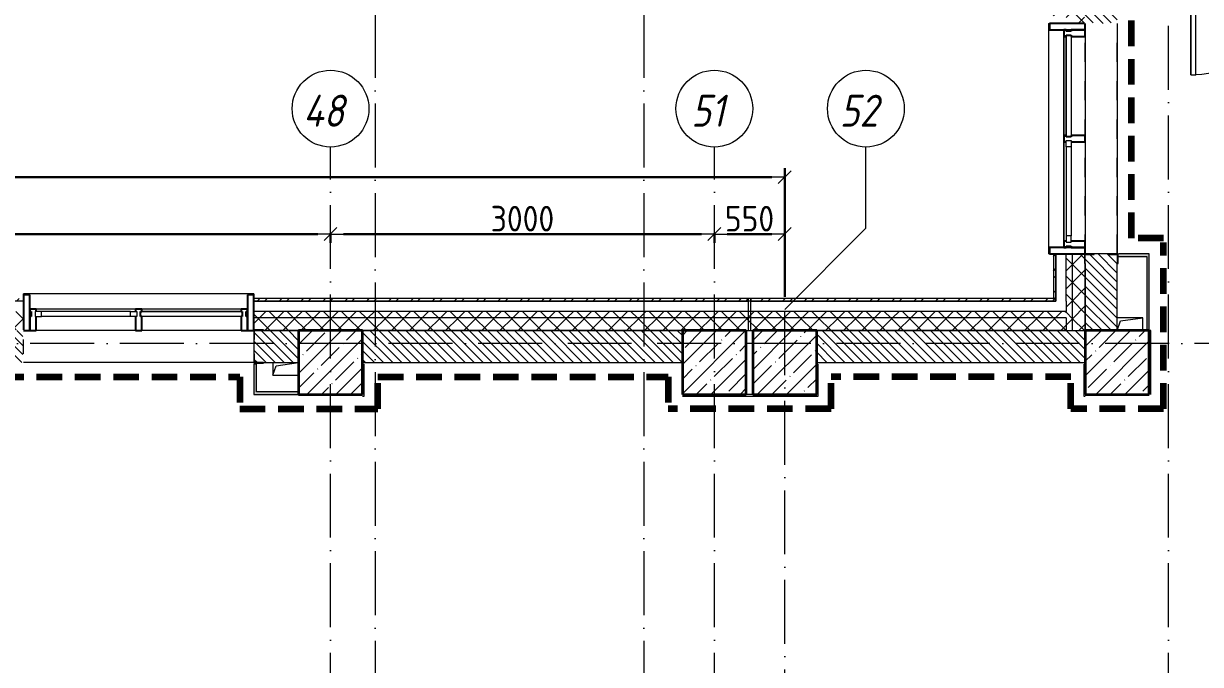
# Model space of a CAD drawing. Header units: millimetres. Extents: x -12989 to 629078, y -109036 to 555275.
# Drawn here: x 58480 to 67680, y -97526 to -92515 of the extents above; entities that cross this region are included whole.
import ezdxf

# ---------------------------------------------------------------- set-up
doc = ezdxf.new("R2010")
doc.units = ezdxf.units.MM
for name, pattern in [('50_200_ШТРИХ_1Т_ш5_п1_п1_', [700, 500, -100, 0, -100]), ('Штрих короткий', [300, 150, -150]), ('Штриховая _2 мм - 1 мм_', [300, 200, -100])]:
    doc.linetypes.add(name, pattern=pattern)
for name, color, linetype, lineweight in [('4 -стяжа', 7, 'Continuous', 30), ('Двери', 7, 'Continuous', 9), ('Импосты витража', 7, 'Continuous', 9), ('Импосты витража-1', 7, 'Continuous', 25), ('Каркас_Импост', 7, 'Continuous', 13), ('Каркас_Импост-1', 7, 'Continuous', 9), ('Несущие колонны', 7, 'Continuous', 9), ('Несущие колонны-1', 7, 'Continuous', 35), ('Обобщенные модели', 7, 'Continuous', 9), ('Общие ребра', 7, 'Continuous', 9), ('Окна', 7, 'Continuous', 9), ('Оси', 7, 'Continuous', 9), ('Оси-1', 7, 'Continuous', 20), ('Оси-2', 7, '50_200_ШТРИХ_1Т_ш5_п1_п1_', 9), ('Остекление-1', 7, 'Continuous', 9), ('Перемычка-1', 7, 'Штрих короткий', 9), ('Размеры', 7, 'Continuous', 15), ('Стены', 7, 'Continuous', 9), ('Стены-1', 7, 'Continuous', 13), ('Штриховка разреза-1', 7, 'Continuous', 9), ('Элементы узлов', 7, 'Continuous', 9)]:
    doc.layers.add(name, color=color, linetype=linetype, lineweight=lineweight)
doc.layers.add('СТ-1_1', color=7, linetype='Штриховая _2 мм - 1 мм_', lineweight=90, true_color=0x888888)
doc.layers.add('Штриховка разреза-3', color=7, linetype='Continuous', lineweight=9, true_color=0x0080ff)
doc.layers.get('4 -стяжа').off()
doc.styles.add('ISOCPEUR_I_1', font='isocpeui.ttf', dxfattribs={"width": 0.85, "height": 2.5})
doc.styles.add('СПДС', font='isocpeur.ttf', dxfattribs={"width": 0.9})
doc.dimstyles.new('Размера А3', dxfattribs={"dimtxt": 200, "dimasz": 100, "dimexe": 70, "dimexo": 100, "dimgap": 20, "dimtad": 1, "dimdec": 0, "dimrnd": 10, "dimzin": 0, "dimdsep": 46, "dimtxsty": 'СПДС', "dimblk": 'ARROWHEAD_6', "dimcen": 1, "dimclrd": 256, "dimclre": 256, "dimclrt": 256, "dimazin": 0, "dimtfac": 1, "dimtdec": 0, "dimtmove": 2, "dimatfit": 3, "dimfxl": 1, "dimtolj": 1, "dimtzin": 0, "dimarcsym": 0})
pattern_1 = [(45, (0, 0), (-70.71068, 70.71068), []), (135, (0, 0), (-70.71068, -70.71068), [])]
pattern_2 = [(135, (0, 0), (-35.35534, -35.35534), [])]
pattern_3 = [(45, (0, 0), (-85.53659, 85.53659), []), (45, (57.02, 0), (-85.53659, 85.53659), [])]

# ---------------------------------------------------------------- blocks, each defined once
blk = doc.blocks.new('Ось сетки - Круг_Ø6_00__ISO-2_5_0_9K_-16731441-АИ2_02_План отделки стен 2-го этажа _Часть 2_')
at = {"layer": 'Оси-1'}
blk.add_circle((0, 0), 3, dxfattribs=at)
blk = doc.blocks.new('ARROWHEAD_6')
at = {"color": 0, "linetype": 'Continuous'}
for p, q in [((0, 0), (-1, 0)), ((-0.5, -0.5), (0.5, 0.5))]:
    blk.add_line(p, q, dxfattribs=at)
blk = doc.blocks.new('*D643')
at = {"layer": 'Defpoints', "color": 0, "transparency": 16777216}
for p in [(54879.9, -94054.7), (60879.9, -94054.7), (60879.9, -94160.8)]:
    blk.add_point(p, dxfattribs=at)
at = {"layer": 'Размеры', "lineweight": -2, "transparency": 16777216}
for p, q in [((54879.9, -94154.7), (54879.9, -94230.8)), ((54979.9, -94160.8), (60779.9, -94160.8)), ((60879.9, -94154.7), (60879.9, -94230.8))]:
    blk.add_line(p, q, dxfattribs=at)
at = {"layer": 'Размеры', "lineweight": -2, "transparency": 16777216, "xscale": 100, "yscale": 100, "zscale": 100, "rotation": 180}
blk.add_blockref('ARROWHEAD_6', (54879.9, -94160.8), dxfattribs=at)
at = {"layer": 'Размеры', "lineweight": -2, "transparency": 16777216, "xscale": 100, "yscale": 100, "zscale": 100}
blk.add_blockref('ARROWHEAD_6', (60879.9, -94160.8), dxfattribs=at)
at = {"layer": 'Размеры', "transparency": 16777216, "insert": (57879.9, -94040.8), "char_height": 200, "width": 2.488, "attachment_point": 5, "style": 'СПДС'}
blk.add_mtext('\\A1;6000', dxfattribs=at)
blk = doc.blocks.new('*D644')
at = {"layer": 'Defpoints', "color": 0, "transparency": 16777216}
for p in [(60879.9, -94054.7), (63879.9, -94054.7), (63879.9, -94160.8)]:
    blk.add_point(p, dxfattribs=at)
at = {"layer": 'Размеры', "lineweight": -2, "transparency": 16777216}
for p, q in [((60879.9, -94154.7), (60879.9, -94230.8)), ((60979.9, -94160.8), (63779.9, -94160.8)), ((63879.9, -94154.7), (63879.9, -94230.8))]:
    blk.add_line(p, q, dxfattribs=at)
at = {"layer": 'Размеры', "lineweight": -2, "transparency": 16777216, "xscale": 100, "yscale": 100, "zscale": 100, "rotation": 180}
blk.add_blockref('ARROWHEAD_6', (60879.9, -94160.8), dxfattribs=at)
at = {"layer": 'Размеры', "lineweight": -2, "transparency": 16777216, "xscale": 100, "yscale": 100, "zscale": 100}
blk.add_blockref('ARROWHEAD_6', (63879.9, -94160.8), dxfattribs=at)
at = {"layer": 'Размеры', "transparency": 16777216, "insert": (62379.9, -94040.8), "char_height": 200, "width": 2.488, "attachment_point": 5, "style": 'СПДС'}
blk.add_mtext('\\A1;3000', dxfattribs=at)
blk = doc.blocks.new('*D645')
at = {"layer": 'Defpoints', "color": 0, "transparency": 16777216}
for p in [(63879.9, -94054.7), (64429.9, -94160.8), (64429.9, -94750.6)]:
    blk.add_point(p, dxfattribs=at)
at = {"layer": 'Размеры', "lineweight": -2, "transparency": 16777216}
for p, q in [((64429.9, -94650.6), (64429.9, -94090.8)), ((63879.9, -94154.7), (63879.9, -94230.8)), ((63979.9, -94160.8), (64329.9, -94160.8))]:
    blk.add_line(p, q, dxfattribs=at)
at = {"layer": 'Размеры', "lineweight": -2, "transparency": 16777216, "xscale": 100, "yscale": 100, "zscale": 100, "rotation": 180}
blk.add_blockref('ARROWHEAD_6', (63879.9, -94160.8), dxfattribs=at)
at = {"layer": 'Размеры', "lineweight": -2, "transparency": 16777216, "xscale": 100, "yscale": 100, "zscale": 100}
blk.add_blockref('ARROWHEAD_6', (64429.9, -94160.8), dxfattribs=at)
at = {"layer": 'Размеры', "transparency": 16777216, "insert": (64154.9, -94040.8), "char_height": 200, "width": 1.866, "attachment_point": 5, "style": 'СПДС'}
blk.add_mtext('\\A1;550', dxfattribs=at)
blk = doc.blocks.new('*D646')
at = {"layer": 'Defpoints', "color": 0, "transparency": 16777216}
for p in [(18329.9, -93610.9), (64429.9, -93716.9), (64429.9, -94750.6)]:
    blk.add_point(p, dxfattribs=at)
at = {"layer": 'Размеры', "lineweight": -2, "transparency": 16777216}
for p, q in [((64429.9, -94650.6), (64429.9, -93646.9)), ((18329.9, -93710.9), (18329.9, -93786.9)), ((18429.9, -93716.9), (64329.9, -93716.9))]:
    blk.add_line(p, q, dxfattribs=at)
at = {"layer": 'Размеры', "lineweight": -2, "transparency": 16777216, "xscale": 100, "yscale": 100, "zscale": 100, "rotation": 180}
blk.add_blockref('ARROWHEAD_6', (18329.9, -93716.9), dxfattribs=at)
at = {"layer": 'Размеры', "lineweight": -2, "transparency": 16777216, "xscale": 100, "yscale": 100, "zscale": 100}
blk.add_blockref('ARROWHEAD_6', (64429.9, -93716.9), dxfattribs=at)
at = {"layer": 'Размеры', "transparency": 16777216, "insert": (41379.9, -93596.9), "char_height": 200, "width": 2.997, "attachment_point": 5, "style": 'СПДС'}
blk.add_mtext('\\A1;46100', dxfattribs=at)
blk = doc.blocks.new('BSC_Колонна _Прямоугольная - 500х500-V109-АИ2_02_План отделки стен 2-го этажа _Часть 2_')
at = {"layer": 'Несущие колонны'}
h = blk.add_hatch(dxfattribs=at)
h.set_pattern_fill('FP_108', color=256, style=0, pattern_type=2)
h.set_pattern_definition([(45, (-70950, -11050), (-114.04925, 114.04925), []), (45, (-70835.95, -11050), (-114.04925, 114.04925), [201.613, -40.323, 3.353, -36.97])])
h.paths.add_polyline_path([(-250, -250), (250, -250), (250, 250), (-250, 250)], flags=0)
at = {"layer": 'Несущие колонны-1'}
for p, q in [((250, 250), (-250, 250)), ((-250, 250), (-250, -250)), ((250, -250), (250, 250)), ((-250, -250), (250, -250))]:
    blk.add_line(p, q, dxfattribs=at)
blk = doc.blocks.new('BSC_Колонна _Прямоугольная - 500х500-V125-АИ2_02_План отделки стен 2-го этажа _Часть 2_')
at = {"layer": 'Несущие колонны'}
h = blk.add_hatch(dxfattribs=at)
h.set_pattern_fill('FP_124', color=256, style=0, pattern_type=2)
h.set_pattern_definition([(45, (-74500, -11050), (-114.04925, 114.04925), []), (45, (-74385.95, -11050), (-114.04925, 114.04925), [201.613, -40.323, 3.353, -36.97])])
h.paths.add_polyline_path([(-250, -250), (250, -250), (250, 250), (-250, 250)], flags=0)
at = {"layer": 'Несущие колонны-1'}
for p, q in [((250, 250), (-250, 250)), ((-250, 250), (-250, -250)), ((250, -250), (250, 250)), ((-250, -250), (250, -250))]:
    blk.add_line(p, q, dxfattribs=at)
blk = doc.blocks.new('BSC_Колонна _Прямоугольная - 500х500-V126-АИ2_02_План отделки стен 2-го этажа _Часть 2_')
at = {"layer": 'Несущие колонны'}
h = blk.add_hatch(dxfattribs=at)
h.set_pattern_fill('FP_125', color=256, style=0, pattern_type=2)
h.set_pattern_definition([(45, (-73950, -11050), (-114.04925, 114.04925), []), (45, (-73835.95, -11050), (-114.04925, 114.04925), [201.613, -40.323, 3.353, -36.97])])
h.paths.add_polyline_path([(-250, -250), (250, -250), (250, 250), (-250, 250)], flags=0)
at = {"layer": 'Несущие колонны-1'}
for p, q in [((250, 250), (-250, 250)), ((-250, 250), (-250, -250)), ((250, -250), (250, 250)), ((-250, -250), (250, -250))]:
    blk.add_line(p, q, dxfattribs=at)
blk = doc.blocks.new('BSC_Колонна _Прямоугольная - 500х500-V158-АИ2_02_План отделки стен 2-го этажа _Часть 2_')
at = {"layer": 'Несущие колонны'}
h = blk.add_hatch(dxfattribs=at)
h.set_pattern_fill('FP_153', color=256, style=0, pattern_type=2)
h.set_pattern_definition([(45, (-77100, -11050), (-114.04925, 114.04925), []), (45, (-76985.95, -11050), (-114.04925, 114.04925), [201.613, -40.323, 3.353, -36.97])])
h.paths.add_polyline_path([(-250, -250), (250, -250), (250, 250), (-250, 250)], flags=0)
at = {"layer": 'Несущие колонны-1'}
for p, q in [((250, 250), (-250, 250)), ((-250, 250), (-250, -250)), ((250, -250), (250, 250)), ((-250, -250), (250, -250))]:
    blk.add_line(p, q, dxfattribs=at)
blk = doc.blocks.new('Проем_Дверь_Прямоугольный - 1800х2700h_оконные проемы-25805030-АИ2_02_План отделки стен 2-го этажа _Часть 2_')
at = {"layer": 'Перемычка-1'}
for p, q in [((900, 125), (-900, 125)), ((900, -125), (-900, -125))]:
    blk.add_line(p, q, dxfattribs=at)
blk = doc.blocks.new('PNS_Панель прямоугольная2 - Нр_Стекло - 40мм-26243474-АИ2_02_План отделки стен 2-го этажа _Часть 2_')
at = {"layer": 'Каркас_Импост'}
for p, q in [((-397.5, 0), (-397.5, 40)), ((-397.5, 40), (-347.5, 40)), ((-347.5, 40), (-347.5, 0)), ((397.5, 40), (347.5, 40)), ((347.5, 40), (347.5, 0)), ((397.5, 0), (397.5, 40)), ((-347.5, 0), (-397.5, 0)), ((347.5, 0), (397.5, 0))]:
    blk.add_line(p, q, dxfattribs=at)
at = {"layer": 'Каркас_Импост-1'}
for p, q in [((-347.5, 40), (347.5, 40)), ((-347.5, 0), (347.5, 0))]:
    blk.add_line(p, q, dxfattribs=at)
blk = doc.blocks.new('Прямоугольный импост - Импост структурный с накладкой - 150мм-25647633-АИ2_02_План отделки стен 2-го этажа _Часть 2_')
at = {"layer": 'Импосты витража-1'}
for p, q in [((-25, 0), (-25, 17)), ((-25, 17), (25, 17)), ((-15, 0), (-25, 0)), ((-15, -40), (-15, 0)), ((25, 17), (25, 0)), ((-25, -150), (-25, -40)), ((-25, -40), (-15, -40)), ((25, -40), (25, -150)), ((25, -150), (-25, -150))]:
    blk.add_line(p, q, dxfattribs=at)
blk = doc.blocks.new('Прямоугольный импост - Импост структурный с накладкой - 150мм-25647642-АИ2_02_План отделки стен 2-го этажа _Часть 2_')
at = {"layer": 'Импосты витража'}
for p, q in [((42475, -100), (43250, -100)), ((42475, -267), (43250, -267))]:
    blk.add_line(p, q, dxfattribs=at)
blk = doc.blocks.new('Прямоугольный импост - Импост структурный с накладкой - 150мм-V150-АИ2_02_План отделки стен 2-го этажа _Часть 2_')
at = {"layer": 'Импосты витража-1'}
for p, q in [((-25, 0), (-25, 17)), ((-25, 17), (25, 17)), ((25, 0), (15, 0)), ((15, 0), (15, -40)), ((25, 17), (25, 0)), ((-25, -150), (-25, -40)), ((15, -40), (25, -40)), ((25, -40), (25, -150)), ((25, -150), (-25, -150))]:
    blk.add_line(p, q, dxfattribs=at)
blk = doc.blocks.new('PNS_Панель прямоугольная1 - Нр_Стекло - 40мм-25259299-АИ2_02_План отделки стен 2-го этажа _Часть 2_')
at = {"layer": 'Остекление-1'}
for p, q in [((-387.5, 40), (387.5, 40)), ((-397.5, 0), (397.5, 0)), ((387.5, 0), (-387.5, 0))]:
    blk.add_line(p, q, dxfattribs=at)
blk = doc.blocks.new('Прямоугольный импост - Импост структурный с накладкой - 150мм-25647644-АИ2_02_План отделки стен 2-го этажа _Часть 2_')
at = {"layer": 'Импосты витража-1'}
for p, q in [((-25, 0), (-25, 17)), ((-25, 17), (25, 17)), ((-15, 0), (-25, 0)), ((-15, -40), (-15, 0)), ((25, 0), (15, 0)), ((15, 0), (15, -40)), ((25, 17), (25, 0)), ((-25, -150), (-25, -40)), ((-25, -40), (-15, -40)), ((15, -40), (25, -40)), ((25, -40), (25, -150)), ((25, -150), (-25, -150))]:
    blk.add_line(p, q, dxfattribs=at)
blk = doc.blocks.new('Прямоугольный импост - Откос НВФ_50х280 мм-25993834-АИ2_02_План отделки стен 2-го этажа _Часть 2_')
at = {"layer": 'Импосты витража-1'}
for p, q in [((-50, 130), (0, 130)), ((-50, -150), (-50, 130)), ((0, 130), (0, -144)), ((0, -150), (-50, -150))]:
    blk.add_line(p, q, dxfattribs=at)
blk = doc.blocks.new('Прямоугольный импост - Откос НВФ_50х280 мм-25993838-АИ2_02_План отделки стен 2-го этажа _Часть 2_')
at = {"layer": 'Импосты витража-1'}
for p, q in [((0, 130), (-50, 130)), ((-50, 130), (-50, -150)), ((0, -144), (0, 130)), ((-50, -150), (0, -150))]:
    blk.add_line(p, q, dxfattribs=at)
blk = doc.blocks.new('Фахверк_СКБ_Уголок - 250_2700-27497298-АИ2_02_План отделки стен 2-го этажа _Часть 2_')
at = {"layer": 'Обобщенные модели'}
for p, q in [((200, 181), (125, 181)), ((125, 181), (125, 106)), ((125, 106), (131, 106)), ((131, 106), (131, 175)), ((131, 175), (200, 175)), ((200, 175), (200, 181)), ((131, -6), (125, -6)), ((125, -6), (125, -81)), ((125, -81), (200, -81)), ((131, -75), (131, -6)), ((200, -75), (131, -75)), ((200, -81), (200, -75))]:
    blk.add_line(p, q, dxfattribs=at)
blk = doc.blocks.new('AR_Отверстие прямоугольное _в плите_ - AR_Отверстие прямоугольное _в плите_-V208-АИ2_02_План отделки стен 2-го этажа _Часть 2_')
at = {"layer": 'Обобщенные модели'}
for p, q in [((-100, 50), (-100, -50)), ((-100, -50), (-75, 25)), ((-75, 25), (100, 50)), ((-100, -50), (100, -50))]:
    blk.add_line(p, q, dxfattribs=at)
blk = doc.blocks.new('AR_Отверстие прямоугольное _в плите_ - AR_Отверстие прямоугольное _в плите_-30510712-АИ2_02_План отделки стен 2-го этажа _Часть 2_')
at = {"layer": 'Обобщенные модели'}
for p, q in [((100, 50), (-100, 50)), ((-100, -50), (-75, 25)), ((-75, 25), (100, 50)), ((100, -50), (100, 50))]:
    blk.add_line(p, q, dxfattribs=at)
blk = doc.blocks.new('Отлив_СКБ - Отлив витража_120_НВФ-31885689-АИ2_02_План отделки стен 2-го этажа _Часть 2_')
at = {"layer": 'Окна'}
for p, q in [((0, 113), (0, 120)), ((1800, 120), (0, 120)), ((1800, 120), (1800, 113)), ((50, 2), (1750, 2))]:
    blk.add_line(p, q, dxfattribs=at)
blk = doc.blocks.new('Стены 6 - Стены 4-31195849-АИ2_02_План отделки стен 2-го этажа _Часть 2_')
at = {"layer": 'Стены-1'}
for p, q in [((-1798.5, 41030.2), (-1798.5, 41010.2)), ((-1548.5, 41030.2), (-1798.5, 41030.2)), ((-1798.5, 41010.2), (-1548.5, 41010.2)), ((-1548.5, 41010.2), (-1548.5, 41030.2))]:
    blk.add_line(p, q, dxfattribs=at)
blk = doc.blocks.new('Дверь_Витражная_СКБ_2Ст2 - ДВВ_ДАО_СОШ_Физ_ зал-35107574-АИ2_02_План отделки стен 2-го этажа _Часть 2_')
at = {"layer": 'Двери'}
for p, q in [((-925, 1035), (-925, 35)), ((925, 885), (925, 35))]:
    blk.add_line(p, q, dxfattribs=at)
for centre, radius, start, end in [((-925, 35), 1000, 360, 90), ((925, 35), 850, 90, 180)]:
    blk.add_arc(centre, radius, start, end, dxfattribs=at)
at = {"layer": 'Элементы узлов'}
for p, q in [((-863, 1035), (-903, 1035)), ((-903, 1035), (-903, 35)), ((-863, 35), (-863, 1035)), ((925, 885), (885, 885)), ((885, 885), (885, 35)), ((925, 35), (925, 885)), ((-975, 35), (-975, -35)), ((-925, 35), (-975, 35)), ((-925, 35), (-975, 35)), ((-975, 35), (-975, -35)), ((-925, -35), (-925, 35)), ((-925, -35), (-925, 35)), ((-903, 35), (-863, 35)), ((885, 35), (925, 35)), ((925, -35), (925, 35)), ((925, 35), (975, 35)), ((925, 35), (925, -35)), ((975, 35), (925, 35)), ((975, 35), (975, -35)), ((975, -35), (975, 35)), ((-975, -35), (-925, -35)), ((-975, -35), (-925, -35)), ((975, -35), (925, -35)), ((925, -35), (975, -35))]:
    blk.add_line(p, q, dxfattribs=at)
blk = doc.blocks.new('0125-Р-ОО-Ш2-АР-о_23_10_2024_rvt-1-АИ2_02_План отделки стен 2-го этажа _Часть 2_')
at = {"layer": 'Штриховка разреза-1'}
h = blk.add_hatch(dxfattribs=at)
h.set_pattern_fill('FP_81', color=256, style=0, pattern_type=2)
h.set_pattern_definition(pattern_1)
h.paths.add_polyline_path([(76750, 11300), (76750, 11900), (76700, 11900), (76700, 11300)], flags=0)
h.paths.add_polyline_path([(76750, 13700), (76750, 14150), (76700, 14150), (76700, 13700)], flags=0)
h = blk.add_hatch(dxfattribs=at)
h.set_pattern_fill('FP_81', color=256, style=0, pattern_type=2)
h.set_pattern_definition(pattern_1)
h.paths.add_polyline_path([(76850, 11300), (76850, 11825), (76844, 11825), (76844, 11900), (76750, 11900), (76750, 11300)], flags=0)
h.paths.add_polyline_path([(76750, 13700), (76844, 13700), (76844, 13775), (76850, 13775), (76850, 14150), (76750, 14150), (76750, 13891.5)], flags=0)
h = blk.add_hatch(dxfattribs=at)
h.set_pattern_fill('FP_2', color=256, style=0, pattern_type=2)
h.set_pattern_definition(pattern_2)
h.paths.add_polyline_path([(77038.4, 11300), (77100, 11300), (77100, 11894), (77031, 11894), (77031, 11900), (76919, 11900), (76919, 11894), (76850, 11894), (76850, 11300)], flags=0)
h.paths.add_polyline_path([(77031, 13700), (77031, 13706), (77100, 13706), (77100, 14150), (76850, 14150), (76850, 13706), (76919, 13706), (76919, 13700)], flags=0)
h = blk.add_hatch(dxfattribs=at)
h.set_pattern_fill('FP_80', color=256, style=0, pattern_type=2)
h.set_pattern_definition(pattern_3)
h.paths.add_polyline_path([(76600, 11530), (76620, 11530), (76620, 11900), (76600, 11900), (76600, 11550)], flags=0)
h.paths.add_polyline_path([(76620, 13700), (76620, 13980), (76600, 13980), (76600, 13700)], flags=0)
h = blk.add_hatch(dxfattribs=at)
h.set_pattern_fill('FP_80', color=256, style=0, pattern_type=2)
h.set_pattern_definition(pattern_3)
h.paths.add_polyline_path([(74215, 11530), (74215, 11550), (70350, 11550), (70350, 11530), (72378.4, 11530)], flags=0)
h.paths.add_polyline_path([(68550, 11530), (68550, 11550), (67350, 11550), (67350, 11530), (67718.5, 11530)], flags=0)
h.paths.add_polyline_path([(65550, 11530), (65550, 11550), (64350, 11550), (64350, 11530), (64922.5, 11530)], flags=0)
h.paths.add_polyline_path([(62126.6, 11530), (62550, 11530), (62550, 11550), (61350, 11550), (61350, 11530)], flags=0)
h.paths.add_polyline_path([(58350, 11530), (59550, 11530), (59550, 11550), (58350, 11550)], flags=0)
h.paths.add_polyline_path([(56550, 11530), (56550, 11550), (55350, 11550), (55350, 11530), (56534.6, 11530)], flags=0)
h.paths.add_polyline_path([(53550, 11530), (53550, 11550), (52350, 11550), (52350, 11530), (53272.7, 11530)], flags=0)
h.paths.add_polyline_path([(50010.7, 11530), (50550, 11530), (50550, 11550), (49350, 11550), (49350, 11530)], flags=0)
h.paths.add_polyline_path([(47214.7, 11530), (47550, 11530), (47550, 11550), (46350, 11550), (46350, 11530), (46748.7, 11530)], flags=0)
h.paths.add_polyline_path([(44550, 11530), (44550, 11550), (43350, 11550), (43350, 11530), (44418.8, 11530)], flags=0)
h.paths.add_polyline_path([(40690.8, 11530), (41550, 11530), (41550, 11550), (40685, 11550), (40685, 11530)], flags=0)
h = blk.add_hatch(dxfattribs=at)
h.set_pattern_fill('FP_80', color=256, style=0, pattern_type=2)
h.set_pattern_definition(pattern_3)
h.paths.add_polyline_path([(76600, 11530), (76600, 11550), (74235, 11550), (74235, 11530), (76106.4, 11530)], flags=0)
h = blk.add_hatch(dxfattribs=at)
h.set_pattern_fill('FP_81', color=256, style=0, pattern_type=2)
h.set_pattern_definition(pattern_1)
h.paths.add_polyline_path([(76700, 11400), (76700, 11450), (70350, 11450), (70350, 11400), (76106.4, 11400)], flags=0)
h.paths.add_polyline_path([(67718.5, 11400), (68550, 11400), (68550, 11450), (67350, 11450), (67350, 11400)], flags=0)
h.paths.add_polyline_path([(64350, 11400), (65550, 11400), (65550, 11450), (64350, 11450)], flags=0)
h.paths.add_polyline_path([(61350, 11400), (62550, 11400), (62550, 11450), (61350, 11450)], flags=0)
h.paths.add_polyline_path([(59330.6, 11400), (59550, 11400), (59550, 11450), (58350, 11450), (58350, 11400)], flags=0)
h.paths.add_polyline_path([(53550, 11400), (53550, 11450), (52350, 11450), (52350, 11400), (53272.7, 11400)], flags=0)
h.paths.add_polyline_path([(56534.6, 11400), (56550, 11400), (56550, 11450), (55350, 11450), (55350, 11400), (55602.6, 11400)], flags=0)
h.paths.add_polyline_path([(50010.7, 11400), (50550, 11400), (50550, 11450), (49350, 11450), (49350, 11400)], flags=0)
h.paths.add_polyline_path([(47550, 11400), (47550, 11450), (46350, 11450), (46350, 11400), (47214.7, 11400)], flags=0)
h.paths.add_polyline_path([(44418.8, 11400), (44550, 11400), (44550, 11450), (43350, 11450), (43350, 11400), (43486.8, 11400)], flags=0)
h.paths.add_polyline_path([(41156.8, 11400), (41550, 11400), (41550, 11450), (40150, 11450), (40150, 11400), (40690.8, 11400)], flags=0)
h.paths.add_polyline_path([(38350, 11400), (38350, 11450), (37150, 11450), (37150, 11400), (37894.8, 11400)], flags=0)
h.paths.add_polyline_path([(29350, 11400), (29350, 11450), (26180, 11450), (26180, 11400), (29040.9, 11400)], flags=0)
h = blk.add_hatch(dxfattribs=at)
h.set_pattern_fill('FP_81', color=256, style=0, pattern_type=2)
h.set_pattern_definition(pattern_1)
h.paths.add_polyline_path([(74200, 11300), (76700, 11300), (76700, 11400), (70350, 11400), (70350, 11306), (70425, 11306), (70425, 11300), (73700, 11300)], flags=0)
h.paths.add_polyline_path([(68475, 11300), (68475, 11306), (68550, 11306), (68550, 11400), (67350, 11400), (67350, 11306), (67425, 11306), (67425, 11300), (67718.5, 11300)], flags=0)
h.paths.add_polyline_path([(65200, 11300), (65475, 11300), (65475, 11306), (65550, 11306), (65550, 11400), (64350, 11400), (64350, 11306), (64425, 11306), (64425, 11300), (64922.5, 11300)], flags=0)
h.paths.add_polyline_path([(62126.6, 11300), (62475, 11300), (62475, 11306), (62550, 11306), (62550, 11400), (61350, 11400), (61350, 11306), (61425, 11306), (61425, 11300), (61700, 11300)], flags=0)
h.paths.add_polyline_path([(58425, 11300), (59475, 11300), (59475, 11306), (59550, 11306), (59550, 11400), (58350, 11400), (58350, 11306), (58425, 11306)], flags=0)
h.paths.add_polyline_path([(55700, 11300), (56475, 11300), (56475, 11306), (56550, 11306), (56550, 11400), (55350, 11400), (55350, 11306), (55425, 11306), (55425, 11300), (55602.6, 11300)], flags=0)
h.paths.add_polyline_path([(52806.7, 11300), (53475, 11300), (53475, 11306), (53550, 11306), (53550, 11400), (52350, 11400), (52350, 11306), (52425, 11306), (52425, 11300), (52700, 11300)], flags=0)
h.paths.add_polyline_path([(50010.7, 11300), (50475, 11300), (50475, 11306), (50550, 11306), (50550, 11400), (49350, 11400), (49350, 11306), (49425, 11306), (49425, 11300)], flags=0)
h.paths.add_polyline_path([(47200, 11300), (47475, 11300), (47475, 11306), (47550, 11306), (47550, 11400), (46350, 11400), (46350, 11306), (46425, 11306), (46425, 11300), (46748.7, 11300)], flags=0)
h.paths.add_polyline_path([(44475, 11300), (44475, 11306), (44550, 11306), (44550, 11400), (43350, 11400), (43350, 11306), (43425, 11306), (43425, 11300), (44418.8, 11300)], flags=0)
h.paths.add_polyline_path([(41475, 11300), (41475, 11306), (41550, 11306), (41550, 11400), (40150, 11400), (40150, 11300), (41200, 11300)], flags=0)
h.paths.add_polyline_path([(38275, 11300), (38275, 11306), (38350, 11306), (38350, 11400), (37150, 11400), (37150, 11300), (37894.8, 11300)], flags=0)
h.paths.add_polyline_path([(29275, 11300), (29275, 11306), (29350, 11306), (29350, 11400), (26180, 11400), (26180, 11300), (29040.9, 11300)], flags=0)
h = blk.add_hatch(dxfattribs=at)
h.set_pattern_fill('FP_2', color=256, style=0, pattern_type=2)
h.set_pattern_definition(pattern_2)
h.paths.add_polyline_path([(70425, 11050), (70700, 11050), (70700, 11300), (70356, 11300), (70356, 11231), (70350, 11231), (70350, 11119), (70356, 11119), (70356, 11050)], flags=0)
h.paths.add_polyline_path([(68544, 11050), (68544, 11119), (68550, 11119), (68550, 11231), (68544, 11231), (68544, 11300), (67356, 11300), (67356, 11231), (67350, 11231), (67350, 11119), (67356, 11119), (67356, 11050), (68475, 11050)], flags=0)
h.paths.add_polyline_path([(65475, 11050), (65544, 11050), (65544, 11119), (65550, 11119), (65550, 11231), (65544, 11231), (65544, 11300), (65200, 11300), (65200, 11050)], flags=0)
h = blk.add_hatch(dxfattribs=at)
h.set_pattern_fill('FP_2', color=256, style=0, pattern_type=2)
h.set_pattern_definition(pattern_2)
h.paths.add_polyline_path([(73700, 11050), (73700, 11300), (71200, 11300), (71200, 11050), (72378.4, 11050)], flags=0)
h = blk.add_hatch(dxfattribs=at)
h.set_pattern_fill('FP_2', color=256, style=0, pattern_type=2)
h.set_pattern_definition(pattern_2)
h.paths.add_polyline_path([(76106.4, 11050), (76850, 11050), (76850, 11300), (74750, 11300), (74750, 11050)], flags=0)
at = {"layer": 'Общие ребра'}
for p, q in [((76620, 11530), (76620, 11900)), ((76620, 11900), (76620, 11530)), ((76700, 11530), (76700, 11900)), ((76750, 11300), (76750, 11900)), ((76850, 11825), (76850, 11300)), ((76850, 11300), (76850, 11825)), ((76700, 11530), (76700, 11450)), ((76700, 11450), (70350, 11450)), ((76700, 11400), (70350, 11400)), ((76700, 11400), (76700, 11300)), ((70425, 11300), (70700, 11300)), ((70700, 11300), (70425, 11300)), ((76700, 11300), (76750, 11300)), ((76750, 11300), (76850, 11300))]:
    blk.add_line(p, q, dxfattribs=at)
at = {"layer": 'Стены'}
for p, q in [((77100, 13700), (77100, 11900)), ((70350, 11050), (68550, 11050))]:
    blk.add_line(p, q, dxfattribs=at)
at = {"layer": 'Стены-1'}
for p, q in [((76600, 11900), (76600, 11550)), ((76620, 11900), (76600, 11900)), ((76844, 11900), (76620, 11900)), ((77031, 11900), (76919, 11900)), ((77100, 11300), (77100, 11825)), ((68550, 11530), (67350, 11530)), ((68550, 11306), (68550, 11530)), ((74215, 11550), (70350, 11550)), ((70350, 11550), (70350, 11530)), ((76620, 11530), (70350, 11530)), ((70350, 11530), (70350, 11306)), ((70350, 11530), (74215, 11530)), ((74215, 11530), (74215, 11550)), ((76600, 11550), (74235, 11550)), ((74235, 11550), (74235, 11530)), ((74235, 11530), (76600, 11530)), ((76600, 11530), (76620, 11530)), ((68550, 11119), (68550, 11231)), ((70350, 11231), (70350, 11119)), ((71200, 11300), (73700, 11300)), ((73700, 11300), (71200, 11300)), ((74200, 11300), (74250, 11300)), ((74750, 11300), (76700, 11300)), ((76700, 11300), (74750, 11300)), ((70425, 11050), (70700, 11050)), ((71200, 11050), (73700, 11050)), ((74750, 11050), (76850, 11050))]:
    blk.add_line(p, q, dxfattribs=at)
for name, p, rotation in [('Дверь_Витражная_СКБ_2Ст2 - ДВВ_ДАО_СОШ_Физ_ зал-35107574-АИ2_02_План отделки стен 2-го этажа _Часть 2_', (78600, 14185), 180), ('Отлив_СКБ - Отлив витража_120_НВФ-31885689-АИ2_02_План отделки стен 2-го этажа _Часть 2_', (76683, 11900), 90), ('Прямоугольный импост - Откос НВФ_50х280 мм-25993838-АИ2_02_План отделки стен 2-го этажа _Часть 2_', (76700, 13700), 89.99999999999659), ('Проем_Дверь_Прямоугольный - 1800х2700h_оконные проемы-25805030-АИ2_02_План отделки стен 2-го этажа _Часть 2_', (76975, 12800), 269.9999999999999), ('Прямоугольный импост - Импост структурный с накладкой - 150мм-25647642-АИ2_02_План отделки стен 2-го этажа _Часть 2_', (76950, 56075), 269.9999999999988), ('PNS_Панель прямоугольная1 - Нр_Стекло - 40мм-25259299-АИ2_02_План отделки стен 2-го этажа _Часть 2_', (76700, 13212.5), 269.9999999999966), ('Прямоугольный импост - Импост структурный с накладкой - 150мм-25647642-АИ2_02_План отделки стен 2-го этажа _Часть 2_', (76950, 55250), 269.9999999999988), ('PNS_Панель прямоугольная2 - Нр_Стекло - 40мм-26243474-АИ2_02_План отделки стен 2-го этажа _Часть 2_', (76700, 12387.5), 269.9999999999966), ('Фахверк_СКБ_Уголок - 250_2700-27497298-АИ2_02_План отделки стен 2-го этажа _Часть 2_', (76925, 12025), 269.9999999999999), ('Стены 6 - Стены 4-31195849-АИ2_02_План отделки стен 2-го этажа _Часть 2_', (115245.2, 13098.5), 89.9999999999999), ('PNS_Панель прямоугольная2 - Нр_Стекло - 40мм-26243474-АИ2_02_План отделки стен 2-го этажа _Часть 2_', (69037.5, 11450), 180), ('Прямоугольный импост - Импост структурный с накладкой - 150мм-25647642-АИ2_02_План отделки стен 2-го этажа _Часть 2_', (111900, 11200), 180), ('PNS_Панель прямоугольная1 - Нр_Стекло - 40мм-25259299-АИ2_02_План отделки стен 2-го этажа _Часть 2_', (69862.5, 11450), 180), ('Прямоугольный импост - Импост структурный с накладкой - 150мм-25647642-АИ2_02_План отделки стен 2-го этажа _Часть 2_', (112725, 11200), 180)]:
    blk.add_blockref(name, p, dxfattribs=dict(rotation=rotation))
at = {"extrusion": (0, 0, -1), "rotation": 270.0000000000034}
for name, p in [('Прямоугольный импост - Импост структурный с накладкой - 150мм-25647644-АИ2_02_План отделки стен 2-го этажа _Часть 2_', (-76700, 13625)), ('Прямоугольный импост - Импост структурный с накладкой - 150мм-25647633-АИ2_02_План отделки стен 2-го этажа _Часть 2_', (-76700, 12800)), ('Прямоугольный импост - Импост структурный с накладкой - 150мм-V150-АИ2_02_План отделки стен 2-го этажа _Часть 2_', (-76700, 11975)), ('Прямоугольный импост - Откос НВФ_50х280 мм-25993834-АИ2_02_План отделки стен 2-го этажа _Часть 2_', (-76700, 11900))]:
    blk.add_blockref(name, p, dxfattribs=at)
for name, p in [('Отлив_СКБ - Отлив витража_120_НВФ-31885689-АИ2_02_План отделки стен 2-го этажа _Часть 2_', (68550, 11467)), ('Прямоугольный импост - Откос НВФ_50х280 мм-25993838-АИ2_02_План отделки стен 2-го этажа _Часть 2_', (70350, 11450)), ('AR_Отверстие прямоугольное _в плите_ - AR_Отверстие прямоугольное _в плите_-30510712-АИ2_02_План отделки стен 2-го этажа _Часть 2_', (77200, 11350)), ('Проем_Дверь_Прямоугольный - 1800х2700h_оконные проемы-25805030-АИ2_02_План отделки стен 2-го этажа _Часть 2_', (69450, 11175)), ('Фахверк_СКБ_Уголок - 250_2700-27497298-АИ2_02_План отделки стен 2-го этажа _Часть 2_', (70225, 11125)), ('BSC_Колонна _Прямоугольная - 500х500-V109-АИ2_02_План отделки стен 2-го этажа _Часть 2_', (70950, 11050)), ('BSC_Колонна _Прямоугольная - 500х500-V126-АИ2_02_План отделки стен 2-го этажа _Часть 2_', (73950, 11050)), ('BSC_Колонна _Прямоугольная - 500х500-V125-АИ2_02_План отделки стен 2-го этажа _Часть 2_', (74500, 11050)), ('BSC_Колонна _Прямоугольная - 500х500-V158-АИ2_02_План отделки стен 2-го этажа _Часть 2_', (77100, 11050)), ('AR_Отверстие прямоугольное _в плите_ - AR_Отверстие прямоугольное _в плите_-V208-АИ2_02_План отделки стен 2-го этажа _Часть 2_', (70600, 11000))]:
    blk.add_blockref(name, p)
at = {"extrusion": (0, 0, -1)}
for name, p in [('Прямоугольный импост - Откос НВФ_50х280 мм-25993834-АИ2_02_План отделки стен 2-го этажа _Часть 2_', (-68550, 11450)), ('Прямоугольный импост - Импост структурный с накладкой - 150мм-V150-АИ2_02_План отделки стен 2-го этажа _Часть 2_', (-68625, 11450)), ('Прямоугольный импост - Импост структурный с накладкой - 150мм-25647633-АИ2_02_План отделки стен 2-го этажа _Часть 2_', (-69450, 11450)), ('Прямоугольный импост - Импост структурный с накладкой - 150мм-25647644-АИ2_02_План отделки стен 2-го этажа _Часть 2_', (-70275, 11450))]:
    blk.add_blockref(name, p, dxfattribs=at)
blk = doc.blocks.new('2ч2эт')
at = {"layer": 'Штриховка разреза-3'}
for points in [[(67259.9, -94335.3), (67259.9, -94315.3), (67035.9, -94315.3), (67035.9, -94335.3)], [(67279.9, -94915.3), (67279.9, -94315.3), (67259.9, -94315.3), (67259.9, -94915.3)], [(60299.9, -95395.3), (60299.9, -95177.3), (60279.9, -95177.3), (60279.9, -95395.3)], [(60444.4, -95415.3), (60629.9, -95415.3), (60629.9, -95395.3), (60279.9, -95395.3), (60279.9, -95415.3)]]:
    blk.add_hatch(color=256, dxfattribs=at).paths.add_polyline_path(points, flags=0)
at = {"layer": 'Оси'}
for p, q in [((65064.9, -94115.6), (65064.9, -93480.6)), ((64429.9, -94750.6), (65064.9, -94115.6))]:
    blk.add_line(p, q, dxfattribs=at)
at = {"layer": 'СТ-1_1'}
for p, q in [((67141.9, -94192.8), (67141.9, -92192.8)), ((67391.9, -94192.8), (67141.9, -94192.8)), ((67391.9, -95527.3), (67391.9, -94227.3)), ((55581.9, -95277.3), (60169.9, -95277.3)), ((60169.9, -95277.3), (60169.9, -95527.3)), ((61249.9, -95527.3), (61249.9, -95277.3)), ((61249.9, -95277.3), (63517.9, -95277.3)), ((63517.9, -95277.3), (63517.9, -95527.3)), ((64791.9, -95527.3), (64791.9, -95277.3)), ((66667.9, -95277.3), (64791.9, -95277.3)), ((66667.9, -95527.3), (66667.9, -95277.3)), ((60169.9, -95527.3), (61249.9, -95527.3)), ((64791.9, -95527.3), (63517.9, -95527.3)), ((67391.9, -95527.3), (66667.9, -95527.3))]:
    blk.add_line(p, q, dxfattribs=at)
at = {"layer": 'Стены-1'}
for p, q in [((67035.9, -94335.3), (67259.9, -94335.3)), ((67279.9, -94315.3), (67041.9, -94315.3)), ((67259.9, -94335.3), (67259.9, -94915.3)), ((67279.9, -94915.3), (67279.9, -94315.3)), ((67291.9, -94915.3), (67279.9, -94915.3)), ((67291.9, -95415.3), (67291.9, -94915.3)), ((60299.9, -95177.3), (60279.9, -95177.3)), ((60279.9, -95177.3), (60279.9, -95415.3)), ((60299.9, -95395.3), (60299.9, -95177.3)), ((61141.9, -95165.3), (61129.9, -95165.3)), ((61141.9, -95427.3), (61141.9, -95177.3)), ((64691.9, -95427.3), (64691.9, -95177.3)), ((66767.9, -95177.3), (66767.9, -95427.3)), ((60629.9, -95395.3), (60299.9, -95395.3)), ((60279.9, -95415.3), (60629.9, -95415.3)), ((61129.9, -95427.3), (61141.9, -95427.3)), ((63629.9, -95427.3), (64691.9, -95427.3)), ((64179.9, -95415.3), (64129.9, -95415.3)), ((66767.9, -95427.3), (66779.9, -95427.3))]:
    blk.add_line(p, q, dxfattribs=at)
blk.add_blockref('0125-Р-ОО-Ш2-АР-о_23_10_2024_rvt-1-АИ2_02_План отделки стен 2-го этажа _Часть 2_', (-10070.1, -106215.3))
blk = doc.blocks.new('ось2эт')
at = {"layer": 'Оси-2'}
for p, q in [((61229.9, -54635.1), (61229.9, -107165.9)), ((63329.9, -54635.1), (63329.9, -107165.9)), ((67429.9, -108435.9), (67429.9, -91965.3)), ((60879.9, -108435.9), (60879.9, -93480.6)), ((63879.9, -108435.9), (63879.9, -93480.6)), ((64429.9, -107165.9), (64429.9, -94750.6)), ((96138.3, -95015.3), (-12388.8, -95015.3))]:
    blk.add_line(p, q, dxfattribs=at)
at = {"layer": 'Оси-1', "xscale": 99.99999999999993, "yscale": 99.99999999999993, "zscale": 99.99999999999993}
for p in [(60879.9, -93180.6), (63879.9, -93180.6), (65064.9, -93180.6)]:
    blk.add_blockref('Ось сетки - Круг_Ø6_00__ISO-2_5_0_9K_-16731441-АИ2_02_План отделки стен 2-го этажа _Часть 2_', p, dxfattribs=at)
at = {"layer": 'Оси', "char_height": 250, "attachment_point": 1, "style": 'ISOCPEUR_I_1'}
for s, insert, width in [('48', (60666, -93071.8), 425.696), ('51', (63698.9, -93071.8), 346.329), ('52', (64860, -93071.8), 404.05)]:
    blk.add_mtext(s, dxfattribs=dict(at, insert=insert, width=width))
at = {"layer": 'Размеры'}
for base, p1, p2, picture, middle in [((64429.9, -93716.9), (18329.9, -93610.9), (64429.9, -94750.6), '*D646', (41379.9, -93596.9)), ((60879.9, -94160.8), (54879.9, -94054.7), (60879.9, -94054.7), '*D643', (57879.9, -94040.8)), ((63879.9, -94160.8), (60879.9, -94054.7), (63879.9, -94054.7), '*D644', (62379.9, -94040.8)), ((64429.9, -94160.8), (63879.9, -94054.7), (64429.9, -94750.6), '*D645', (64154.9, -94040.8))]:
    dim = blk.add_linear_dim(base=base, p1=p1, p2=p2, dimstyle='Размера А3', dxfattribs=at)
    dim.commit()
    dim.dimension.update_dxf_attribs({"geometry": picture, "text_midpoint": middle})

msp = doc.modelspace()

# ---------------------------------------------------------------- block references
at = {"layer": '4 -стяжа'}
for name in ['ось2эт', '2ч2эт']:
    msp.add_blockref(name, (0, 0), dxfattribs=at)

doc.saveas('drawing.dxf')
